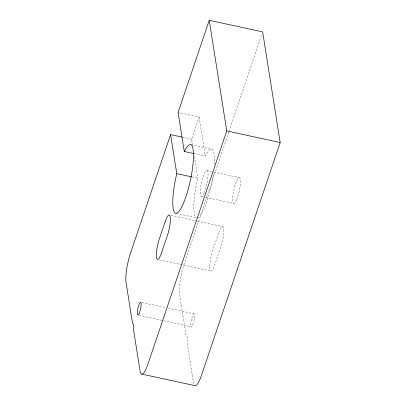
<?xml version="1.0" encoding="UTF-8"?>
<svg xmlns="http://www.w3.org/2000/svg" width="406" height="406" viewBox="0 0 406 406"><rect width="100%" height="100%" fill="white"/><g stroke="black" fill="none" stroke-linecap="round" stroke-linejoin="round"><path stroke-width="0.3" stroke-dasharray="2.03 1.52" d="M192.596 145.363L191.617 139.167L199.113 117.004L178.082 112.442M228.786 132.046L183.974 264.59A22.005 4.608 -77.8 0 0 179.482 294.122L185.948 334.94A13.205 2.766 -77.8 0 1 187.039 341.827L193.505 382.64A22.005 4.608 -77.8 0 0 194.169 384.878M228.989 131.448L262.043 33.688M182.959 137.289L191.617 139.167M190.998 144.719L212.028 149.281M194.159 153.63L205.294 156.046A35.21 7.374 -77.8 0 1 214.373 164.425M206.867 170.621L239.251 177.645M191.617 176.864L197.798 178.209A35.21 7.374 -77.8 0 0 196.616 217.931M201.427 196.453L203.259 196.849M205.705 197.382L233.815 203.477M176.204 213.409L196.616 217.839M171.002 215.398L196.788 220.991M197.402 221.123L222.574 226.584M159.406 259.85L210.978 271.035M141.795 302.46L165.744 307.657M168.201 308.184L193.987 313.782M139.08 315.376L163.024 320.573M163.638 320.704L191.267 326.698M199.113 117.004L205.294 156.046M194.367 156.518L197.798 178.209M213.404 173.717A35.21 7.374 -77.8 0 1 197.235 217.971M218.646 233.12L212.714 250.669A13.753 2.883 -77.8 0 0 209.907 269.127A13.753 2.883 -77.8 0 0 214.906 264.499L220.839 246.955A13.753 2.883 -77.8 0 0 223.645 228.497A13.753 2.883 -77.8 0 0 218.646 233.12M192.652 324.876A6.603 1.385 -77.8 0 0 194.301 314.026A6.603 1.385 -77.8 0 0 190.932 321.811A6.603 1.385 -77.8 0 0 192.652 324.876M204.193 192.82A13.205 2.766 -77.8 0 0 207.491 171.114A13.205 2.766 -77.8 0 0 200.752 186.679A13.205 2.766 -77.8 0 0 204.193 192.82M236.581 199.843A13.205 2.766 -77.8 0 0 239.88 178.143A13.205 2.766 -77.8 0 0 233.14 193.703A13.205 2.766 -77.8 0 0 236.581 199.843"/><path stroke-width="0.61" d="M182.34 137.157L170.586 134.604L130.559 253.004A22.005 4.608 -77.8 0 0 126.068 282.535L132.529 323.354A13.205 2.766 -77.8 0 1 133.62 330.24L140.085 371.054A22.005 4.608 -77.8 0 0 148.083 363.654L226.756 130.945L209.232 20.3L262.652 31.886L280.176 142.531L201.498 375.24A22.005 4.608 -77.8 0 1 195.215 385.7L141.801 374.114M209.232 20.3L178.082 112.442L184.263 151.484A35.21 7.374 -77.8 0 1 192.759 166.221A35.21 7.374 -77.8 0 1 176.874 213.206A35.21 7.374 -77.8 0 1 176.772 173.646L170.586 134.604M226.756 130.945L280.176 142.531M184.263 151.484L193.54 153.498M176.772 173.646L191.617 176.864M165.232 221.534L159.299 239.083A13.753 2.883 -77.8 0 0 156.493 257.541A13.753 2.883 -77.8 0 0 161.492 252.913L167.419 235.368A13.753 2.883 -77.8 0 0 170.231 216.911A13.753 2.883 -77.8 0 0 165.232 221.534M139.233 313.29A6.603 1.385 -77.8 0 0 140.882 302.44A6.603 1.385 -77.8 0 0 137.512 310.225A6.603 1.385 -77.8 0 0 139.233 313.29"/></g></svg>
